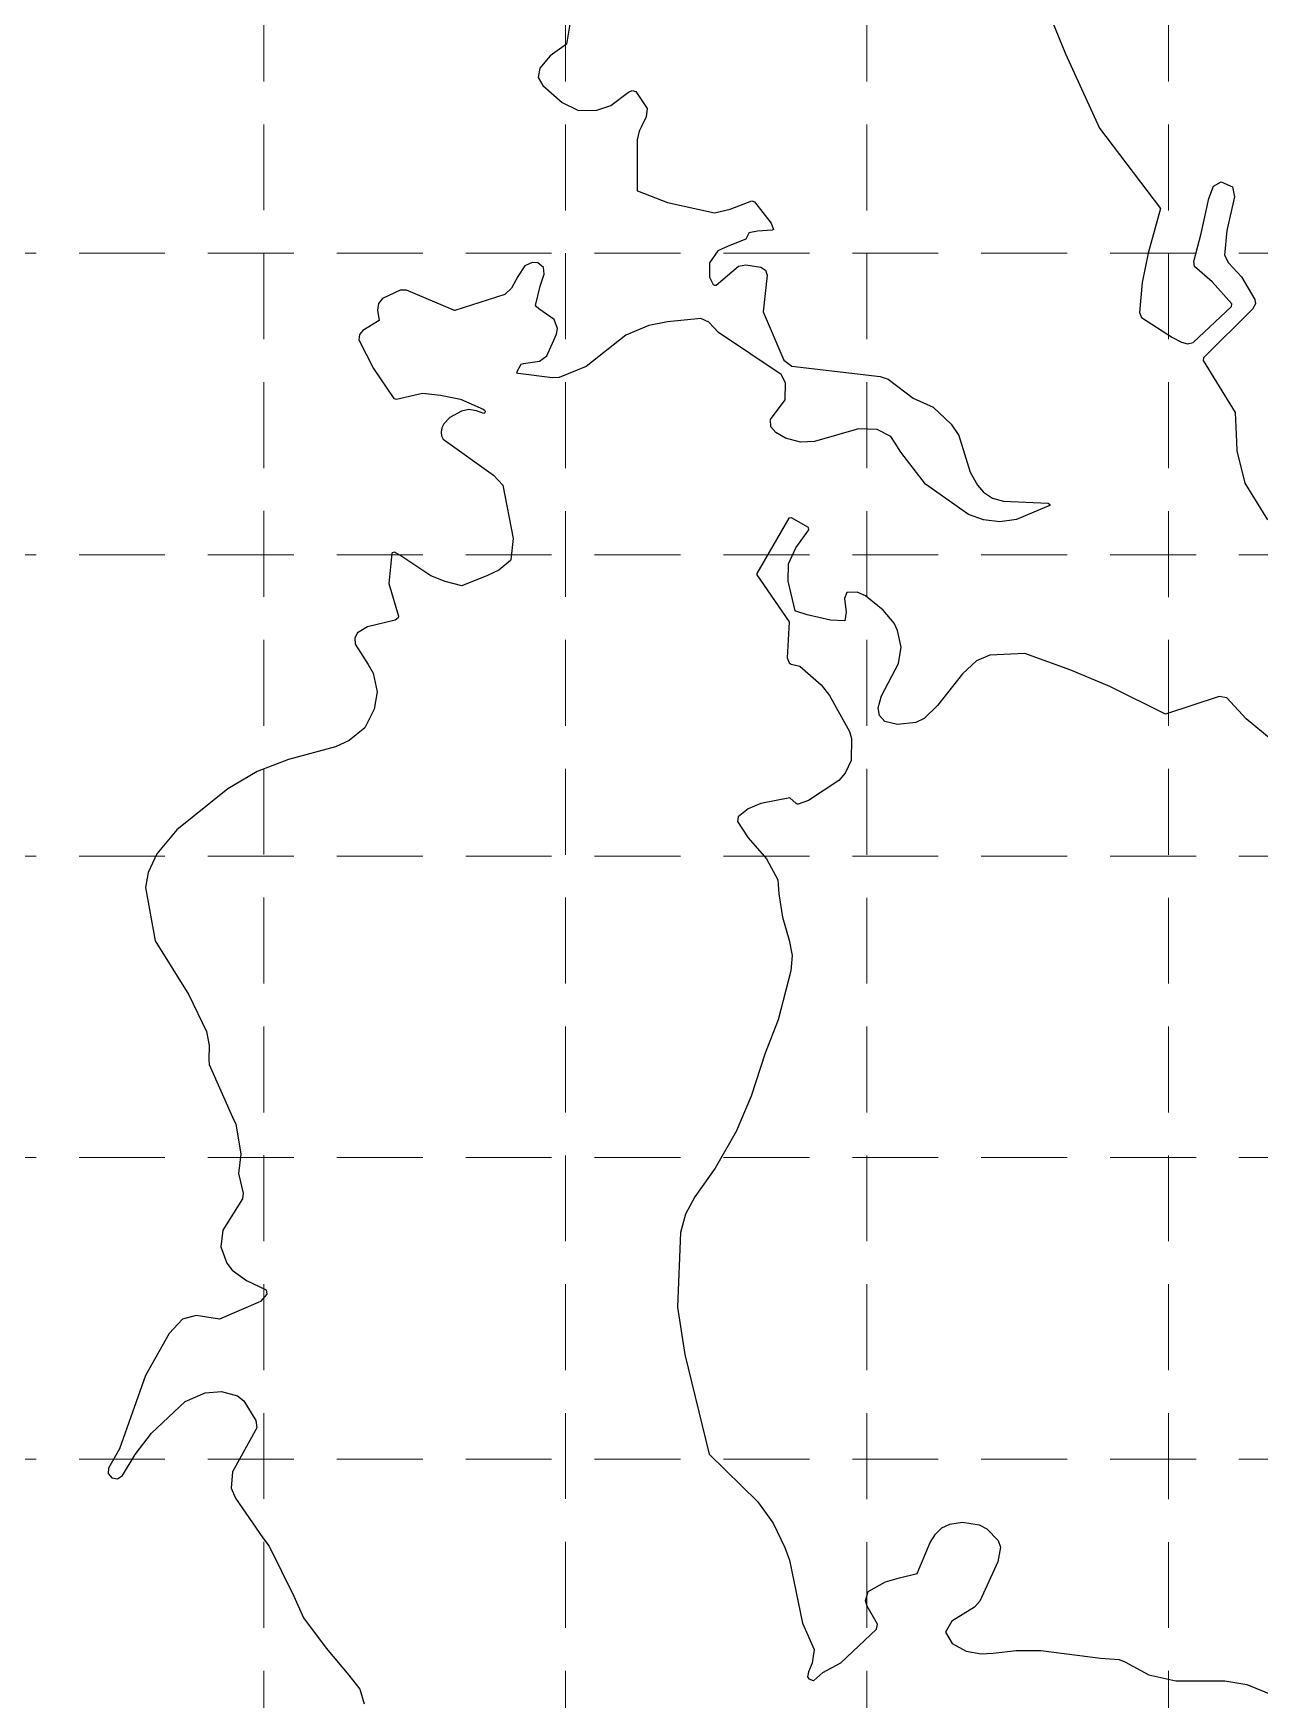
# Model space of a CAD drawing. Header units: inches. Extents: x 2520351 to 2523325, y 7106287 to 7111535.
# Drawn here: x 2521475.1 to 2521689.2, y 7109038 to 7109329 of the extents above; entities that cross this region are included whole.
import ezdxf

# ---------------------------------------------------------------- set-up
doc = ezdxf.new("R2010")
doc.units = ezdxf.units.IN
doc.header["$MEASUREMENT"] = 0
doc.linetypes.add('DASHED', pattern=[0.75, 0.5, -0.25])
doc.linetypes.add('HIDDEN', pattern=[0.375, 0.25, -0.125])
for name, color, linetype in [('1 SODDED LOT', 2, 'Continuous'), ('CONTOURS', 35, 'Continuous'), ('GRID', 254, 'DASHED'), ('XPAV-sc1$0$p-foc', 11, 'Continuous')]:
    doc.layers.add(name, color=color, linetype=linetype)

msp = doc.modelspace()

# ---------------------------------------------------------------- hatches: boundary and pattern name
at = {"layer": '1 SODDED LOT'}
h = msp.add_hatch(dxfattribs=at)
h.set_pattern_fill('ANSI31', color=256, scale=60, style=0)
edge = h.paths.add_edge_path()
edge.add_line((2521746.39, 7107646.36), (2521744.86, 7107758.31))
edge.add_line((2521744.86, 7107758.31), (2521747.04, 7107758.37))
edge.add_line((2521747.04, 7107758.37), (2521750.99, 7107762.44))
edge.add_line((2521750.99, 7107762.44), (2521785.43, 7107762.91))
edge.add_arc((2521785.67, 7107745.01), 17.9, 0.1621, 90.7879, ccw=False)
edge.add_line((2521803.57, 7107745.06), (2521804.89, 7107727.46))
edge.add_line((2521804.89, 7107727.46), (2521805.02, 7107717.88))
edge.add_line((2521805.02, 7107717.88), (2521805.23, 7107706.44))
edge.add_line((2521805.23, 7107706.44), (2521804.25, 7107705.42))
edge.add_line((2521804.25, 7107705.42), (2521804.6, 7107688.82))
edge.add_arc((2521758.68, 7107687.86), 45.94, -68.3455, 1.1975, ccw=False)
edge.add_line((2521775.63, 7107645.16), (2521772.36, 7107644.15))
edge.add_line((2521772.36, 7107644.15), (2521769.8, 7107643.54))
edge.add_line((2521769.8, 7107643.54), (2521767.1, 7107643.06))
edge.add_line((2521767.1, 7107643.06), (2521762.92, 7107642.61))
edge.add_line((2521762.92, 7107642.61), (2521746.45, 7107642.34))
edge.add_line((2521746.45, 7107642.34), (2521746.39, 7107646.36))
h.paths.add_polyline_path([(2521496.41, 7107642.91), (2521494.87, 7107754.48), (2521494.86, 7107754.89), (2521544.44, 7107755.57), (2521546.49, 7107638.6), (2521496.44, 7107637.89)])
edge = h.paths.add_edge_path()
edge.add_line((2521560.4, 7107910.52), (2521558.07, 7108023.7))
edge.add_line((2521558.07, 7108023.7), (2521651.66, 7108025.62))
edge.add_line((2521651.66, 7108025.62), (2521653.09, 7108025.65))
edge.add_line((2521653.09, 7108025.65), (2521655.12, 7108025.67))
edge.add_arc((2521654.18, 7108007.32), 18.37, 20.5729, 87.0589, ccw=False)
edge.add_line((2521671.38, 7108013.78), (2521671.96, 7108011.77))
edge.add_line((2521671.96, 7108011.77), (2521672.24, 7108010.33))
edge.add_line((2521672.24, 7108010.33), (2521672.66, 7108004.67))
edge.add_line((2521672.66, 7108004.67), (2521673.88, 7107987.84))
edge.add_line((2521673.88, 7107987.84), (2521674.16, 7107971.91))
edge.add_line((2521674.16, 7107971.91), (2521673.19, 7107970.83))
edge.add_line((2521673.19, 7107970.83), (2521673.5, 7107955.69))
edge.add_arc((2521631.78, 7107952.34), 41.85, -86.2826, 4.5999, ccw=False)
edge.add_line((2521634.49, 7107910.57), (2521614.91, 7107910.13))
edge.add_line((2521614.91, 7107910.13), (2521613.93, 7107909.11))
edge.add_line((2521613.93, 7107909.11), (2521560.45, 7107908.05))
edge.add_line((2521560.45, 7107908.05), (2521560.4, 7107910.52))
edge = h.paths.add_edge_path()
edge.add_line((2521047.4, 7108212.41), (2521153.71, 7108190.41))
edge.add_line((2521153.71, 7108190.41), (2521165.45, 7108187.98))
edge.add_line((2521165.45, 7108187.98), (2521145.19, 7108096.36))
edge.add_line((2521145.19, 7108096.36), (2521144.82, 7108095.18))
edge.add_arc((2521127.58, 7108100.49), 18.04, 257.7556, 342.8824, ccw=False)
edge.add_line((2521123.75, 7108082.86), (2521105.24, 7108086.22))
edge.add_line((2521105.24, 7108086.22), (2521097.17, 7108087.7))
edge.add_line((2521097.17, 7108087.7), (2521093.78, 7108088.45))
edge.add_line((2521093.78, 7108088.45), (2521093.02, 7108089.64))
edge.add_line((2521093.02, 7108089.64), (2521042.14, 7108100.83))
edge.add_line((2521042.14, 7108100.83), (2521023.14, 7108104.63))
edge.add_line((2521023.14, 7108104.63), (2521047.4, 7108212.41))
edge = h.paths.add_edge_path()
edge.add_line((2521019.41, 7108035.32), (2521021.41, 7108042.83))
edge.add_arc((2521076.42, 7108028.18), 56.93, 107.2084, 165.0796, ccw=False)
edge.add_line((2521059.58, 7108082.56), (2521062.02, 7108082.75))
edge.add_line((2521062.02, 7108082.75), (2521063.44, 7108082.78))
edge.add_arc((2521064.2, 7108044.41), 38.38, 78.5499, 91.1383, ccw=False)
edge.add_line((2521071.82, 7108082.03), (2521087.22, 7108078.63))
edge.add_line((2521087.22, 7108078.63), (2521090.43, 7108077.93))
edge.add_line((2521090.43, 7108077.93), (2521091.62, 7108078.69))
edge.add_line((2521091.62, 7108078.69), (2521095.11, 7108077.9))
edge.add_line((2521095.11, 7108077.9), (2521098.91, 7108076.73))
edge.add_line((2521098.91, 7108076.73), (2521104.9, 7108074.86))
edge.add_line((2521104.9, 7108074.86), (2521106.43, 7108074.38))
edge.add_line((2521106.43, 7108074.38), (2521107.21, 7108074.19))
edge.add_arc((2521102.83, 7108057.05), 17.69, -2.7582, 75.6705, ccw=False)
edge.add_arc((2521095.73, 7108057.39), 24.8, 350.2174, 357.2418, ccw=False)
edge.add_arc((2521158.46, 7108041.57), 40.02, 163.1293, 313.4846)
edge.add_line((2521185.99, 7108012.53), (2521186.72, 7108013.24))
edge.add_line((2521186.72, 7108013.24), (2521188.44, 7108014.97))
edge.add_line((2521188.44, 7108014.97), (2521189.32, 7108015.76))
edge.add_line((2521189.32, 7108015.76), (2521190.38, 7108016.6))
edge.add_arc((2521201.33, 7108002.77), 17.64, 93.2276, 128.3689, ccw=False)
edge.add_line((2521200.34, 7108020.38), (2521227, 7108020.95))
edge.add_line((2521227, 7108020.95), (2521230.56, 7107901.29))
edge.add_line((2521230.56, 7107901.29), (2521209.57, 7107900.92))
edge.add_line((2521209.57, 7107900.92), (2521208.43, 7107900.96))
edge.add_arc((2521221.45, 7108343.75), 442.98, 261.0973, 268.3161, ccw=False)
edge.add_line((2521152.89, 7107906.1), (2521147.31, 7107907.18))
edge.add_line((2521147.31, 7107907.18), (2521141.42, 7107908.4))
edge.add_line((2521141.42, 7107908.4), (2521135.5, 7107909.75))
edge.add_line((2521135.5, 7107909.75), (2521130.22, 7107911.08))
edge.add_line((2521130.22, 7107911.08), (2521114.24, 7107915.61))
edge.add_line((2521114.24, 7107915.61), (2521091.68, 7107923.2))
edge.add_line((2521091.68, 7107923.2), (2521064.35, 7107932.48))
edge.add_line((2521064.35, 7107932.48), (2521052.41, 7107936.54))
edge.add_line((2521052.41, 7107936.54), (2521051.79, 7107937.81))
edge.add_line((2521051.79, 7107937.81), (2521044.55, 7107940.27))
edge.add_arc((2521050.15, 7107983.52), 43.61, 187.3885, 262.6305, ccw=False)
edge.add_line((2521006.9, 7107977.91), (2521006.81, 7107978.71))
edge.add_line((2521006.81, 7107978.71), (2521006.68, 7107980.35))
edge.add_line((2521006.68, 7107980.35), (2521006.61, 7107982.52))
edge.add_arc((2521037.37, 7107983.5), 30.78, 169.0142, 181.8294, ccw=False)
edge.add_line((2521007.16, 7107989.36), (2521012.97, 7108011.46))
edge.add_line((2521012.97, 7108011.46), (2521012.26, 7108012.66))
edge.add_line((2521012.26, 7108012.66), (2521018.19, 7108034.61))
edge.add_line((2521018.19, 7108034.61), (2521019.41, 7108035.32))
h.paths.add_polyline_path([(2521283.39, 7108006.11), (2521285.51, 7107902.42), (2521505.51, 7107906.91), (2521503.11, 7108022.57), (2521283.29, 7108018.11)])
edge = h.paths.add_edge_path()
edge.add_line((2521558.72, 7108049.83), (2521558.74, 7108061.74))
edge.add_line((2521558.74, 7108061.74), (2521556.73, 7108159.77))
edge.add_line((2521556.73, 7108159.77), (2521608.8, 7108160.83))
edge.add_line((2521608.8, 7108160.83), (2521609.82, 7108159.85))
edge.add_line((2521609.82, 7108159.85), (2521624.96, 7108160.17))
edge.add_arc((2521625.88, 7108115.42), 44.75, 8.834, 91.1827, ccw=False)
edge.add_line((2521670.1, 7108122.3), (2521670.53, 7108101.58))
edge.add_line((2521670.53, 7108101.58), (2521671.54, 7108100.6))
edge.add_line((2521671.54, 7108100.6), (2521671.87, 7108084.53))
edge.add_line((2521671.87, 7108084.53), (2521671.15, 7108070.03))
edge.add_line((2521671.15, 7108070.03), (2521671.15, 7108068.8))
edge.add_arc((2521654.11, 7108068.8), 17.04, -87.2047, 0, ccw=False)
edge.add_line((2521654.94, 7108051.78), (2521653.54, 7108051.67))
edge.add_line((2521653.54, 7108051.67), (2521558.72, 7108049.83))
edge = h.paths.add_edge_path()
edge.add_line((2521506.88, 7108158.75), (2521219.57, 7108152.9))
edge.add_line((2521219.57, 7108152.9), (2521201.84, 7108151.72))
edge.add_line((2521201.84, 7108151.72), (2521198.48, 7108151.46))
edge.add_arc((2521199.96, 7108132), 19.52, 94.3325, 163.5555)
edge.add_line((2521181.24, 7108137.52), (2521171.4, 7108094.46))
edge.add_line((2521171.4, 7108094.46), (2521161.77, 7108088.5))
edge.add_line((2521161.77, 7108088.5), (2521156.09, 7108064.96))
edge.add_arc((2521177.51, 7108059.79), 22.04, 166.4191, 262.6913)
edge.add_line((2521174.7, 7108037.93), (2521175.55, 7108037.91))
edge.add_line((2521175.55, 7108037.91), (2521179.48, 7108042))
edge.add_line((2521179.48, 7108042), (2521402.46, 7108046.53))
edge.add_line((2521402.46, 7108046.53), (2521495.69, 7108048.45))
edge.add_line((2521495.69, 7108048.45), (2521499.77, 7108044.52))
edge.add_line((2521499.77, 7108044.52), (2521508.7, 7108044.69))
edge.add_line((2521508.7, 7108044.69), (2521508.63, 7108061.23))
edge.add_line((2521508.63, 7108061.23), (2521506.88, 7108158.75))
edge = h.paths.add_edge_path()
edge.add_line((2521610.94, 7108171.88), (2521608.46, 7108290.01))
edge.add_line((2521608.46, 7108290.01), (2521533.5, 7108288.35))
edge.add_line((2521533.5, 7108288.35), (2521484.86, 7108287.21))
edge.add_line((2521484.86, 7108287.21), (2521460.83, 7108286.21))
edge.add_line((2521460.83, 7108286.21), (2521429.9, 7108284.54))
edge.add_line((2521429.9, 7108284.54), (2521368.78, 7108281.06))
edge.add_line((2521368.78, 7108281.06), (2521349.23, 7108279.95))
edge.add_line((2521349.23, 7108279.95), (2521261.12, 7108274.98))
edge.add_line((2521261.12, 7108274.98), (2521221, 7108272.74))
edge.add_line((2521221, 7108272.74), (2521216.72, 7108276.52))
edge.add_line((2521216.72, 7108276.52), (2521216.67, 7108276.52))
edge.add_arc((2521217.41, 7108256.67), 19.86, 92.1221, 170.604)
edge.add_line((2521197.82, 7108259.91), (2521204.23, 7108250.57))
edge.add_line((2521204.23, 7108250.57), (2521191.32, 7108184.43))
edge.add_line((2521191.32, 7108184.43), (2521191.26, 7108184.1))
edge.add_arc((2521208.22, 7108180.91), 17.26, 169.3216, 273.4207)
edge.add_line((2521209.25, 7108163.67), (2521219.73, 7108162.93))
edge.add_line((2521219.73, 7108162.93), (2521312.77, 7108164.87))
edge.add_line((2521312.77, 7108164.87), (2521481.29, 7108168.3))
edge.add_line((2521481.29, 7108168.3), (2521608.6, 7108170.83))
edge.add_line((2521608.6, 7108170.83), (2521609.57, 7108171.85))
edge.add_line((2521609.57, 7108171.85), (2521610.94, 7108171.88))
edge = h.paths.add_edge_path()
edge.add_line((2521627.16, 7108316.19), (2521544.24, 7108314.51))
edge.add_line((2521544.24, 7108314.51), (2521502.41, 7108313.51))
edge.add_line((2521502.41, 7108313.51), (2521481.25, 7108313))
edge.add_line((2521481.25, 7108313), (2521407.23, 7108309.18))
edge.add_line((2521407.23, 7108309.18), (2521291.9, 7108302.79))
edge.add_line((2521291.9, 7108302.79), (2521288.46, 7108418.47))
edge.add_line((2521288.46, 7108418.47), (2521407.15, 7108420.82))
edge.add_line((2521407.15, 7108420.82), (2521497.39, 7108422.63))
edge.add_line((2521497.39, 7108422.63), (2521603.37, 7108424.87))
edge.add_line((2521603.37, 7108424.87), (2521604.44, 7108423.88))
edge.add_line((2521604.44, 7108423.88), (2521620.18, 7108424.17))
edge.add_arc((2521620.99, 7108379.83), 44.34, 11.6094, 91.0508, ccw=False)
edge.add_line((2521664.42, 7108388.76), (2521665.18, 7108365.61))
edge.add_line((2521665.18, 7108365.61), (2521666.17, 7108364.62))
edge.add_line((2521666.17, 7108364.62), (2521666.53, 7108349.61))
edge.add_line((2521666.53, 7108349.61), (2521665.82, 7108330.77))
edge.add_line((2521665.82, 7108330.77), (2521665.78, 7108329.18))
edge.add_arc((2521648.75, 7108329.68), 17.03, 269.7677, 358.3135, ccw=False)
edge.add_line((2521648.68, 7108312.65), (2521631.32, 7108312.27))
edge.add_line((2521631.32, 7108312.27), (2521627.16, 7108316.19))
edge = h.paths.add_edge_path()
edge.add_line((2521256.27, 7108555.67), (2521264.44, 7108547.85))
edge.add_line((2521264.44, 7108547.85), (2521422.22, 7108551.08))
edge.add_line((2521422.22, 7108551.08), (2521439.6, 7108551.4))
edge.add_line((2521439.6, 7108551.4), (2521460.09, 7108551.78))
edge.add_line((2521460.09, 7108551.78), (2521478.53, 7108551.99))
edge.add_line((2521478.53, 7108551.99), (2521498.9, 7108551.85))
edge.add_line((2521498.9, 7108551.85), (2521515.27, 7108551.59))
edge.add_line((2521515.27, 7108551.59), (2521535.22, 7108551.01))
edge.add_line((2521535.22, 7108551.01), (2521558.63, 7108550.02))
edge.add_line((2521558.63, 7108550.02), (2521563.46, 7108549.77))
edge.add_line((2521563.46, 7108549.77), (2521600.09, 7108547.42))
edge.add_line((2521600.09, 7108547.42), (2521612.24, 7108546.59))
edge.add_line((2521612.24, 7108546.59), (2521642.87, 7108544.49))
edge.add_line((2521642.87, 7108544.49), (2521644.67, 7108544.41))
edge.add_arc((2521643.68, 7108526.18), 18.26, -0.2001, 86.9036, ccw=False)
edge.add_line((2521661.94, 7108526.12), (2521663.48, 7108497.64))
edge.add_line((2521663.48, 7108497.64), (2521662.44, 7108496.61))
edge.add_line((2521662.44, 7108496.61), (2521662.84, 7108477.01))
edge.add_arc((2521621.17, 7108477.8), 41.67, 279.5049, 358.923, ccw=False)
edge.add_line((2521628.05, 7108436.7), (2521270.95, 7108428.02))
edge.add_line((2521270.95, 7108428.02), (2521264.41, 7108428))
edge.add_line((2521264.41, 7108428), (2521251.99, 7108428.74))
edge.add_line((2521251.99, 7108428.74), (2521250.56, 7108428.86))
edge.add_line((2521250.56, 7108428.86), (2521248.88, 7108429.14))
edge.add_arc((2521252.57, 7108446.62), 17.86, 178.6911, 258.0797, ccw=False)
edge.add_line((2521234.71, 7108447.03), (2521243.77, 7108528.42))
edge.add_line((2521243.77, 7108528.42), (2521236.52, 7108537.37))
edge.add_line((2521236.52, 7108537.37), (2521236.59, 7108537.82))
edge.add_arc((2521256.58, 7108535.54), 20.12, 94.1833, 173.5096, ccw=False)
edge.add_line((2521255.11, 7108555.6), (2521256.27, 7108555.67))
edge = h.paths.add_edge_path()
edge.add_line((2521107.58, 7108664.77), (2521108.64, 7108682.72))
edge.add_line((2521108.64, 7108682.72), (2521266.52, 7108685.94))
edge.add_line((2521266.52, 7108685.94), (2521268.4, 7108592.03))
edge.add_line((2521268.4, 7108592.03), (2521265.61, 7108582.1))
edge.add_line((2521265.61, 7108582.1), (2521265.6, 7108582.05))
edge.add_line((2521265.6, 7108582.05), (2521265.56, 7108582.07))
edge.add_arc((2521245.59, 7108545.89), 41.32, 61.0945, 134.8409)
edge.add_line((2521216.45, 7108575.19), (2521207.18, 7108580.34))
edge.add_line((2521207.18, 7108580.34), (2521107.58, 7108664.77))
h.paths.add_polyline_path([(2521338.51, 7108687.38), (2521340.74, 7108575.45), (2521409.85, 7108576.76), (2521462.55, 7108577.85), (2521498.11, 7108577.93), (2521524.42, 7108577.42), (2521561.99, 7108575.86), (2521619.96, 7108572.16), (2521620.68, 7108584.2), (2521618.44, 7108693.07)])
edge = h.paths.add_edge_path()
edge.add_line((2521675.61, 7108638.41), (2521787.53, 7108640.54))
edge.add_line((2521787.53, 7108640.54), (2521788.82, 7108582.44))
edge.add_arc((2521769.3, 7108582), 19.53, -91.2766, 1.2682, ccw=False)
edge.add_line((2521768.86, 7108562.48), (2521676.84, 7108568.35))
edge.add_line((2521676.84, 7108568.35), (2521675.61, 7108638.41))
h.paths.add_polyline_path([(2522089.45, 7108697.69), (2522087.41, 7108797.67), (2522087.4, 7108809.66), (2522141.64, 7108810.78), (2522144.56, 7108694.83), (2522090.79, 7108693.71), (2522089.8, 7108692.7), (2522089.51, 7108692.7)])
h.paths.add_polyline_path([(2522252.39, 7108801.05), (2522254.38, 7108696.13), (2522309.56, 7108697.17), (2522307.11, 7108814.19), (2522252.07, 7108813.05)])
edge = h.paths.add_edge_path()
edge.add_line((2522425.42, 7107990.85), (2522320.45, 7107988.7))
edge.add_line((2522320.45, 7107988.7), (2522321.28, 7107951.54))
edge.add_line((2522321.28, 7107951.54), (2522322.52, 7107935.37))
edge.add_arc((2522340.74, 7107935.67), 18.22, 180.9526, 266.0005)
edge.add_line((2522339.47, 7107917.49), (2522396.48, 7107918.22))
edge.add_line((2522396.48, 7107918.22), (2522404.4, 7107910.48))
edge.add_line((2522404.4, 7107910.48), (2522427.53, 7107910.71))
edge.add_arc((2522426.8, 7107930.52), 19.82, 272.1239, 358.3676)
edge.add_line((2522446.62, 7107929.95), (2522445.36, 7107990.97))
edge.add_line((2522445.36, 7107990.97), (2522425.42, 7107990.85))
h.paths.add_polyline_path([(2522420.67, 7108224.34), (2522421.87, 7108165.95), (2522317.91, 7108163.85), (2522317.73, 7108171.63), (2522316.69, 7108172.59), (2522315.73, 7108222.04)])
h.paths.add_polyline_path([(2522580.28, 7108243.42), (2522458.38, 7108240.38), (2522464.65, 7107967.07), (2522585.56, 7107967.98)])
edge = h.paths.add_edge_path()
edge.add_line((2522579.22, 7108296.92), (2522576.73, 7108417.39))
edge.add_line((2522576.73, 7108417.39), (2522469.65, 7108328.39))
edge.add_line((2522469.65, 7108328.39), (2522462.53, 7108321.45))
edge.add_line((2522462.53, 7108321.45), (2522462.71, 7108321.2))
edge.add_arc((2522430.81, 7108296.5), 40.35, 0.4877, 37.7474, ccw=False)
edge.add_line((2522471.16, 7108296.85), (2522579.22, 7108296.92))
h.paths.add_polyline_path([(2522576.35, 7108437.57), (2522445, 7108434.96), (2522443.72, 7108526.29), (2522442.61, 7108536.5), (2522453.2, 7108543.61), (2522459.72, 7108551.85), (2522464.2, 7108561.88), (2522465.59, 7108573.17), (2522464.18, 7108583.42), (2522459.8, 7108593.28), (2522456.3, 7108597.55), (2522461.81, 7108601.72), (2522466.36, 7108600.86), (2522572.93, 7108603.07)])
h.paths.add_polyline_path([(2522569.61, 7108768), (2522570.72, 7108713.03), (2522460.71, 7108710.69), (2522444.76, 7108711.11), (2522444.01, 7108746), (2522444.87, 7108752.5), (2522447.49, 7108758.01), (2522451.68, 7108762.45), (2522456.29, 7108765.05), (2522464.83, 7108769.19), (2522481.93, 7108766.16)])
h.paths.add_polyline_path([(2522560.76, 7109202.2), (2522446.33, 7109199.81), (2522434.27, 7109198.05), (2522437.5, 7109182.67), (2522439.66, 7109156.51), (2522441.43, 7109069.76), (2522437.53, 7109065.63), (2522437.82, 7109051.02), (2522439.59, 7109049.34), (2522563.76, 7109052.27)])

# ---------------------------------------------------------------- linework, layer by layer
at = {"layer": 'CONTOURS'}
for p, q in [((2521648.39, 7109342.33, 724), (2521655.24, 7109325.37, 724)), ((2521569, 7109332.33, 725), (2521568.17, 7109327.09, 725)), ((2521568.17, 7109327.09, 725), (2521565.27, 7109325.06, 725)), ((2521563.48, 7109322.86, 725), (2521563.22, 7109321.27, 725)), ((2521565.27, 7109325.06, 725), (2521563.48, 7109322.86, 725)), ((2521655.24, 7109325.37, 724), (2521661.2, 7109312.41, 724)), ((2521563.22, 7109321.27, 725), (2521564.01, 7109319.87, 725)), ((2521564.01, 7109319.87, 725), (2521567.39, 7109316.91, 725)), ((2521567.39, 7109316.91, 725), (2521570.25, 7109315.47, 725)), ((2521575.91, 7109316.39, 725), (2521578.98, 7109318.69, 725)), ((2521578.98, 7109318.69, 725), (2521579.59, 7109318.96, 725)), ((2521579.59, 7109318.96, 725), (2521580.23, 7109318.79, 725)), ((2521580.23, 7109318.79, 725), (2521582.21, 7109315.87, 725)), ((2521570.25, 7109315.47, 725), (2521573.46, 7109315.58, 725)), ((2521573.46, 7109315.58, 725), (2521575.91, 7109316.39, 725)), ((2521582.08, 7109314.38, 725), (2521581.19, 7109312.6, 725)), ((2521582.21, 7109315.87, 725), (2521582.08, 7109314.38, 725)), ((2521580.86, 7109311.89, 725), (2521580.46, 7109310.39, 725)), ((2521581.19, 7109312.6, 725), (2521580.86, 7109311.89, 725)), ((2521661.2, 7109312.41, 724), (2521671.83, 7109298.37, 724)), ((2521580.46, 7109310.39, 725), (2521580.5, 7109301.5, 725)), ((2521680.3, 7109300.13, 724), (2521681.13, 7109302.3, 724)), ((2521681.13, 7109302.3, 724), (2521682.46, 7109303.06, 724)), ((2521682.46, 7109303.06, 724), (2521684.4, 7109302.15, 724)), ((2521580.5, 7109301.5, 725), (2521580.51, 7109301.48, 725)), ((2521580.51, 7109301.48, 725), (2521580.52, 7109301.46, 725)), ((2521580.52, 7109301.46, 725), (2521580.53, 7109301.45, 725)), ((2521580.53, 7109301.45, 725), (2521585.81, 7109299.46, 725)), ((2521585.81, 7109299.46, 725), (2521593.99, 7109297.61, 725)), ((2521596.71, 7109298.25, 725), (2521600.48, 7109299.7, 725)), ((2521600.48, 7109299.7, 725), (2521600.98, 7109299.57, 725)), ((2521600.98, 7109299.57, 725), (2521603.89, 7109295.84, 725)), ((2521678.96, 7109294.03, 724), (2521680.3, 7109300.13, 724)), ((2521684.79, 7109300.43, 724), (2521683.43, 7109294.55, 724)), ((2521684.4, 7109302.15, 724), (2521684.79, 7109300.43, 724)), ((2521593.99, 7109297.61, 725), (2521596.71, 7109298.25, 725)), ((2521671.83, 7109298.37, 724), (2521669.68, 7109290.59, 724)), ((2521599.96, 7109294.09, 725), (2521599.47, 7109293.02, 725)), ((2521600, 7109294.14, 725), (2521599.96, 7109294.09, 725)), ((2521601.47, 7109294.4, 725), (2521600, 7109294.14, 725)), ((2521604.07, 7109294.62, 725), (2521601.47, 7109294.4, 725)), ((2521603.89, 7109295.84, 725), (2521604.26, 7109294.73, 725)), ((2521604.26, 7109294.73, 725), (2521604.07, 7109294.62, 725)), ((2521677.66, 7109289.14, 724), (2521678.96, 7109294.03, 724)), ((2521683.43, 7109294.55, 724), (2521683.03, 7109290.26, 724)), ((2521594.59, 7109291, 725), (2521593.09, 7109288.87, 725)), ((2521596.37, 7109291.83, 725), (2521594.59, 7109291, 725)), ((2521599.47, 7109293.02, 725), (2521596.37, 7109291.83, 725)), ((2521669.68, 7109290.59, 724), (2521668.62, 7109285.44, 724)), ((2521560.85, 7109288.4, 725), (2521559.65, 7109286.54, 725)), ((2521562.17, 7109288.96, 725), (2521560.85, 7109288.4, 725)), ((2521563.15, 7109288.88, 725), (2521562.17, 7109288.96, 725)), ((2521564.11, 7109288.11, 725), (2521563.15, 7109288.88, 725)), ((2521564.23, 7109286.89, 725), (2521564.11, 7109288.11, 725)), ((2521593.09, 7109288.87, 725), (2521593.14, 7109286.39, 725)), ((2521594.25, 7109285.02, 725), (2521598.15, 7109288.32, 725)), ((2521598.15, 7109288.32, 725), (2521599.47, 7109288.57, 725)), ((2521599.47, 7109288.57, 725), (2521602.08, 7109288.16, 725)), ((2521602.08, 7109288.16, 725), (2521602.89, 7109287.64, 725)), ((2521602.89, 7109287.64, 725), (2521603.16, 7109286.72, 725)), ((2521677.77, 7109288.28, 724), (2521677.66, 7109289.14, 724)), ((2521680.87, 7109285.59, 724), (2521677.77, 7109288.28, 724)), ((2521683.03, 7109290.26, 724), (2521683.74, 7109288.91, 724)), ((2521683.74, 7109288.91, 724), (2521685.99, 7109286.47, 724)), ((2521559.65, 7109286.54, 725), (2521558.56, 7109284.49, 725)), ((2521562.76, 7109281.45, 725), (2521563.58, 7109284.81, 725)), ((2521563.58, 7109284.81, 725), (2521564.23, 7109286.89, 725)), ((2521593.14, 7109286.39, 725), (2521593.77, 7109285.1, 725)), ((2521593.77, 7109285.1, 725), (2521593.99, 7109284.98, 725)), ((2521593.99, 7109284.98, 725), (2521594.25, 7109285.02, 725)), ((2521603.16, 7109286.72, 725), (2521602.48, 7109280.35, 725)), ((2521668.62, 7109285.44, 724), (2521668.16, 7109280.21, 724)), ((2521684.33, 7109281.74, 724), (2521680.87, 7109285.59, 724)), ((2521685.99, 7109286.47, 724), (2521688.31, 7109282.52, 724)), ((2521536.05, 7109282.66, 725), (2521535.33, 7109281.77, 725)), ((2521539.12, 7109284.15, 725), (2521536.05, 7109282.66, 725)), ((2521540.21, 7109284.11, 725), (2521539.12, 7109284.15, 725)), ((2521548.61, 7109280.59, 725), (2521540.21, 7109284.11, 725)), ((2521557.41, 7109283.36, 725), (2521548.66, 7109280.6, 725)), ((2521558.56, 7109284.49, 725), (2521557.41, 7109283.36, 725)), ((2521688.31, 7109282.52, 724), (2521688.41, 7109281.75, 724)), ((2521535.33, 7109281.77, 725), (2521535.18, 7109280.64, 725)), ((2521535.18, 7109280.64, 725), (2521535.43, 7109278.83, 725)), ((2521548.64, 7109280.6, 725), (2521548.61, 7109280.59, 725)), ((2521548.66, 7109280.6, 725), (2521548.64, 7109280.6, 725)), ((2521562.85, 7109281.28, 725), (2521562.76, 7109281.45, 725)), ((2521563.31, 7109280.84, 725), (2521562.85, 7109281.28, 725)), ((2521565.98, 7109279.03, 725), (2521563.31, 7109280.84, 725)), ((2521566.55, 7109277.41, 725), (2521565.98, 7109279.03, 725)), ((2521591.6, 7109279.16, 725), (2521585.81, 7109278.6, 725)), ((2521592.99, 7109278.56, 725), (2521591.6, 7109279.16, 725)), ((2521602.48, 7109280.35, 725), (2521606.1, 7109271.92, 725)), ((2521668.16, 7109280.21, 724), (2521668.54, 7109279.33, 724)), ((2521668.54, 7109279.33, 724), (2521673.93, 7109275.84, 724)), ((2521677.57, 7109274.96, 724), (2521684.26, 7109281.25, 724)), ((2521687.89, 7109280.78, 724), (2521679.38, 7109272.3, 724)), ((2521684.26, 7109281.25, 724), (2521684.33, 7109281.74, 724)), ((2521688.41, 7109281.75, 724), (2521687.89, 7109280.78, 724)), ((2521532, 7109276.38, 725), (2521531.87, 7109275.45, 725)), ((2521532.6, 7109277.07, 725), (2521532, 7109276.38, 725)), ((2521535.43, 7109278.83, 725), (2521532.6, 7109277.07, 725)), ((2521564.74, 7109272.68, 725), (2521566.41, 7109276.45, 725)), ((2521566.41, 7109276.45, 725), (2521566.55, 7109277.41, 725)), ((2521578.52, 7109276.26, 725), (2521571.61, 7109270.78, 725)), ((2521582.55, 7109277.94, 725), (2521578.52, 7109276.26, 725)), ((2521585.81, 7109278.6, 725), (2521582.55, 7109277.94, 725)), ((2521594.69, 7109276.76, 725), (2521592.99, 7109278.56, 725)), ((2521605.6, 7109269.38, 725), (2521594.69, 7109276.76, 725)), ((2521531.87, 7109275.45, 725), (2521534.48, 7109270.45, 725)), ((2521673.93, 7109275.84, 724), (2521675.51, 7109275.05, 724)), ((2521675.51, 7109275.05, 724), (2521676.59, 7109274.75, 724)), ((2521676.59, 7109274.75, 724), (2521677.57, 7109274.96, 724)), ((2521534.48, 7109270.45, 725), (2521538.02, 7109265.21, 725)), ((2521559.5, 7109269.82, 725), (2521560.24, 7109271.21, 725)), ((2521560.24, 7109271.21, 725), (2521560.65, 7109271.31, 725)), ((2521560.65, 7109271.31, 725), (2521563.42, 7109271.71, 725)), ((2521563.42, 7109271.71, 725), (2521564.74, 7109272.68, 725)), ((2521571.61, 7109270.78, 725), (2521566.85, 7109268.88, 725)), ((2521606.1, 7109271.92, 725), (2521607.5, 7109270.84, 725)), ((2521607.5, 7109270.84, 725), (2521622.93, 7109269.07, 725)), ((2521679.38, 7109272.3, 724), (2521679.29, 7109271.87, 724)), ((2521679.29, 7109271.87, 724), (2521684.88, 7109262.74, 724)), ((2521559.49, 7109269.73, 725), (2521559.5, 7109269.82, 725)), ((2521559.53, 7109269.65, 725), (2521559.49, 7109269.73, 725)), ((2521559.72, 7109269.58, 725), (2521559.53, 7109269.65, 725)), ((2521565.68, 7109268.82, 725), (2521559.72, 7109269.58, 725)), ((2521566.85, 7109268.88, 725), (2521565.68, 7109268.82, 725)), ((2521606.37, 7109267.93, 725), (2521605.6, 7109269.38, 725)), ((2521606.33, 7109264.97, 725), (2521606.37, 7109267.93, 725)), ((2521622.93, 7109269.07, 725), (2521624.28, 7109268.59, 725)), ((2521624.28, 7109268.59, 725), (2521628.69, 7109265.28, 725)), ((2521538.02, 7109265.21, 725), (2521538.47, 7109265.11, 725)), ((2521538.47, 7109265.11, 725), (2521543.01, 7109266.14, 725)), ((2521543.01, 7109266.14, 725), (2521546.15, 7109265.8, 725)), ((2521546.15, 7109265.8, 725), (2521549.62, 7109265.11, 725)), ((2521549.62, 7109265.11, 725), (2521553.6, 7109263.36, 725)), ((2521603.74, 7109261.52, 725), (2521606.33, 7109264.97, 725)), ((2521628.69, 7109265.28, 725), (2521632.15, 7109263.69, 725)), ((2521547.76, 7109261.89, 725), (2521546.73, 7109260.77, 725)), ((2521549.82, 7109262.99, 725), (2521547.76, 7109261.89, 725)), ((2521551.12, 7109263.31, 725), (2521549.82, 7109262.99, 725)), ((2521552.44, 7109263.07, 725), (2521551.12, 7109263.31, 725)), ((2521553.69, 7109262.58, 725), (2521552.44, 7109263.07, 725)), ((2521553.6, 7109263.36, 725), (2521553.84, 7109263.19, 725)), ((2521553.81, 7109262.63, 725), (2521553.69, 7109262.58, 725)), ((2521553.95, 7109262.87, 725), (2521553.81, 7109262.63, 725)), ((2521553.84, 7109263.19, 725), (2521553.96, 7109262.96, 725)), ((2521553.96, 7109262.96, 725), (2521553.95, 7109262.87, 725)), ((2521603.82, 7109260.25, 725), (2521603.74, 7109261.52, 725)), ((2521632.15, 7109263.69, 725), (2521635.33, 7109260.74, 725)), ((2521684.88, 7109262.74, 724), (2521685.12, 7109257.64, 724)), ((2521546.36, 7109260.07, 725), (2521546.25, 7109259.36, 725)), ((2521546.25, 7109259.36, 725), (2521546.31, 7109258.71, 725)), ((2521546.31, 7109258.71, 725), (2521546.62, 7109258.13, 725)), ((2521546.73, 7109260.77, 725), (2521546.36, 7109260.07, 725)), ((2521604.7, 7109259.29, 725), (2521603.82, 7109260.25, 725)), ((2521606.41, 7109258.26, 725), (2521604.7, 7109259.29, 725)), ((2521619.14, 7109259.94, 725), (2521611.45, 7109257.68, 725)), ((2521622.39, 7109259.77, 725), (2521619.14, 7109259.94, 725)), ((2521624.79, 7109258.6, 725), (2521622.39, 7109259.77, 725)), ((2521625.51, 7109257.4, 725), (2521624.79, 7109258.6, 725)), ((2521635.33, 7109260.74, 725), (2521636.65, 7109258.77, 725)), ((2521636.65, 7109258.77, 725), (2521637.86, 7109254.82, 725)), ((2521546.62, 7109258.13, 725), (2521555.43, 7109251.81, 725)), ((2521608.98, 7109257.59, 725), (2521606.41, 7109258.26, 725)), ((2521611.45, 7109257.68, 725), (2521608.98, 7109257.59, 725)), ((2521626.49, 7109255.82, 725), (2521625.51, 7109257.4, 725)), ((2521630.8, 7109250.25, 725), (2521626.49, 7109255.82, 725)), ((2521685.12, 7109257.64, 724), (2521685.17, 7109256.09, 724)), ((2521685.17, 7109256.09, 724), (2521686.6, 7109250.42, 724)), ((2521637.86, 7109254.82, 725), (2521638.61, 7109252.33, 725)), ((2521555.43, 7109251.81, 725), (2521557.01, 7109250.08, 725)), ((2521557.01, 7109250.08, 725), (2521558.81, 7109240.74, 725)), ((2521638.34, 7109244.94, 725), (2521630.8, 7109250.25, 725)), ((2521638.61, 7109252.33, 725), (2521639.91, 7109250.07, 725)), ((2521639.91, 7109250.07, 725), (2521640.94, 7109248.84, 725)), ((2521686.6, 7109250.42, 724), (2521690.52, 7109244.05, 724)), ((2521640.94, 7109248.84, 725), (2521642.53, 7109247.79, 725)), ((2521642.53, 7109247.79, 725), (2521644.45, 7109247.26, 725)), ((2521644.45, 7109247.26, 725), (2521652.24, 7109246.92, 725)), ((2521652.24, 7109246.92, 725), (2521652.5, 7109246.69, 725)), ((2521606.94, 7109244.34, 724), (2521601.39, 7109234.65, 724)), ((2521607.41, 7109244.39, 724), (2521606.94, 7109244.34, 724)), ((2521610.37, 7109242.66, 724), (2521607.41, 7109244.39, 724)), ((2521640.92, 7109244, 725), (2521638.34, 7109244.94, 725)), ((2521643.82, 7109243.66, 725), (2521640.92, 7109244, 725)), ((2521646.71, 7109244.1, 725), (2521643.82, 7109243.66, 725)), ((2521652.35, 7109246.46, 725), (2521646.71, 7109244.1, 725)), ((2521652.51, 7109246.55, 725), (2521652.35, 7109246.46, 725)), ((2521652.5, 7109246.69, 725), (2521652.51, 7109246.57, 725)), ((2521652.51, 7109246.57, 725), (2521652.51, 7109246.55, 725)), ((2521608.21, 7109239.11, 724), (2521610.43, 7109242.28, 724)), ((2521610.43, 7109242.28, 724), (2521610.37, 7109242.66, 724)), ((2521537.64, 7109238.16, 725), (2521537.15, 7109232.93, 725)), ((2521537.74, 7109238.28, 725), (2521537.64, 7109238.16, 725)), ((2521538.12, 7109238.38, 725), (2521537.74, 7109238.28, 725)), ((2521539.03, 7109237.86, 725), (2521538.12, 7109238.38, 725)), ((2521558.81, 7109240.74, 725), (2521558.43, 7109237.03, 725)), ((2521606.88, 7109236.36, 724), (2521608.21, 7109239.11, 724)), ((2521544.45, 7109234.26, 725), (2521539.03, 7109237.86, 725)), ((2521556.32, 7109235.24, 725), (2521554.38, 7109234.28, 725)), ((2521558.4, 7109236.95, 725), (2521556.32, 7109235.24, 725)), ((2521558.43, 7109237.03, 725), (2521558.4, 7109236.95, 725)), ((2521606.87, 7109233.31, 724), (2521606.88, 7109236.36, 724)), ((2521537.15, 7109232.93, 725), (2521538.81, 7109227.19, 725)), ((2521546.96, 7109233.26, 725), (2521544.45, 7109234.26, 725)), ((2521549.86, 7109232.5, 725), (2521546.96, 7109233.26, 725)), ((2521554.38, 7109234.28, 725), (2521549.86, 7109232.5, 725)), ((2521601.36, 7109234.54, 724), (2521601.35, 7109234.42, 724)), ((2521601.35, 7109234.42, 724), (2521607.02, 7109226.24, 724)), ((2521601.39, 7109234.65, 724), (2521601.36, 7109234.54, 724)), ((2521608.08, 7109228.14, 724), (2521606.87, 7109233.31, 724)), ((2521617.09, 7109231.31, 724), (2521616.71, 7109230.29, 724)), ((2521616.71, 7109230.29, 724), (2521616.96, 7109227.9, 724)), ((2521618.9, 7109231.41, 724), (2521617.09, 7109231.31, 724)), ((2521620.32, 7109230.75, 724), (2521618.9, 7109231.41, 724)), ((2521623.42, 7109228.24, 724), (2521620.32, 7109230.75, 724)), ((2521538.25, 7109226.51, 725), (2521533.38, 7109225.34, 725)), ((2521538.77, 7109226.9, 725), (2521538.25, 7109226.51, 725)), ((2521538.81, 7109227.19, 725), (2521538.77, 7109226.9, 725)), ((2521608.18, 7109228.07, 724), (2521608.08, 7109228.14, 724)), ((2521610.16, 7109227.46, 724), (2521608.18, 7109228.07, 724)), ((2521614.25, 7109226.53, 724), (2521610.16, 7109227.46, 724)), ((2521616.73, 7109226.39, 724), (2521614.25, 7109226.53, 724)), ((2521616.96, 7109227.9, 724), (2521616.73, 7109226.39, 724)), ((2521625.33, 7109226, 724), (2521623.42, 7109228.24, 724)), ((2521531.67, 7109224.31, 725), (2521531.22, 7109223.43, 725)), ((2521533.38, 7109225.34, 725), (2521531.67, 7109224.31, 725)), ((2521607.02, 7109226.24, 724), (2521606.7, 7109219.9, 724)), ((2521625.96, 7109224.68, 724), (2521625.33, 7109226, 724)), ((2521626.55, 7109221.78, 724), (2521625.96, 7109224.68, 724)), ((2521531.22, 7109223.43, 725), (2521531.28, 7109222.33, 725)), ((2521531.28, 7109222.33, 725), (2521533.53, 7109218.79, 725)), ((2521626.11, 7109218.94, 724), (2521626.55, 7109221.78, 724)), ((2521648.14, 7109220.7, 724), (2521642.05, 7109220.37, 724)), ((2521656.21, 7109217.78, 724), (2521648.14, 7109220.7, 724)), ((2521533.53, 7109218.79, 725), (2521534.39, 7109217.27, 725)), ((2521606.7, 7109219.9, 724), (2521607, 7109219.07, 724)), ((2521607, 7109219.07, 724), (2521607.35, 7109218.84, 724)), ((2521607.35, 7109218.84, 724), (2521608.91, 7109218.5, 724)), ((2521608.91, 7109218.5, 724), (2521612.62, 7109215.24, 724)), ((2521623.13, 7109213.29, 724), (2521626.11, 7109218.94, 724)), ((2521639.75, 7109219.41, 724), (2521637.29, 7109217.11, 724)), ((2521642.05, 7109220.37, 724), (2521639.75, 7109219.41, 724)), ((2521663.01, 7109214.92, 724), (2521656.21, 7109217.78, 724)), ((2521534.39, 7109217.27, 725), (2521535.07, 7109214.01, 725)), ((2521612.62, 7109215.24, 724), (2521614.08, 7109213.33, 724)), ((2521637.29, 7109217.11, 724), (2521632.94, 7109211.58, 724)), ((2521672.74, 7109210.07, 724), (2521663.01, 7109214.92, 724)), ((2521535.07, 7109214.01, 725), (2521534.56, 7109210.94, 725)), ((2521614.08, 7109213.33, 724), (2521617.55, 7109207.07, 724)), ((2521622.55, 7109211.22, 724), (2521623.13, 7109213.29, 724)), ((2521682.08, 7109213.2, 724), (2521672.74, 7109210.07, 724)), ((2521683.42, 7109212.92, 724), (2521682.08, 7109213.2, 724)), ((2521686.8, 7109209.27, 724), (2521683.42, 7109212.92, 724)), ((2521534.56, 7109210.94, 725), (2521532.97, 7109207.73, 725)), ((2521622.78, 7109209.86, 724), (2521622.55, 7109211.22, 724)), ((2521623.73, 7109208.84, 724), (2521622.78, 7109209.86, 724)), ((2521630.59, 7109209.36, 724), (2521629.12, 7109208.63, 724)), ((2521632.94, 7109211.58, 724), (2521630.59, 7109209.36, 724)), ((2521691.16, 7109205.65, 724), (2521686.8, 7109209.27, 724)), ((2521532.97, 7109207.73, 725), (2521530.18, 7109205.49, 725)), ((2521617.55, 7109207.07, 724), (2521617.9, 7109205.86, 724)), ((2521625.92, 7109208.31, 724), (2521623.73, 7109208.84, 724)), ((2521629.12, 7109208.63, 724), (2521625.92, 7109208.31, 724)), ((2521527.8, 7109204.37, 725), (2521519.61, 7109202.18, 725)), ((2521530.18, 7109205.49, 725), (2521527.8, 7109204.37, 725)), ((2521617.9, 7109205.86, 724), (2521617.82, 7109202.01, 724)), ((2521519.61, 7109202.18, 725), (2521514.15, 7109200.09, 725)), ((2521617.82, 7109202.01, 724), (2521616.79, 7109199.81, 724)), ((2521514.15, 7109200.09, 725), (2521509.02, 7109197.03, 725)), ((2521615.68, 7109198.5, 724), (2521610.38, 7109195.01, 724)), ((2521616.79, 7109199.81, 724), (2521615.68, 7109198.5, 724)), ((2521509.02, 7109197.03, 725), (2521500.15, 7109189.88, 725)), ((2521607.15, 7109195.47, 724), (2521602.08, 7109194.49, 724)), ((2521608.27, 7109194.51, 724), (2521607.15, 7109195.47, 724)), ((2521608.41, 7109194.37, 724), (2521608.27, 7109194.51, 724)), ((2521610.38, 7109195.01, 724), (2521608.6, 7109194.35, 724)), ((2521598.11, 7109192.15, 724), (2521598.01, 7109191.36, 724)), ((2521599.85, 7109193.55, 724), (2521598.11, 7109192.15, 724)), ((2521602.08, 7109194.49, 724), (2521599.85, 7109193.55, 724)), ((2521608.6, 7109194.35, 724), (2521608.41, 7109194.37, 724)), ((2521500.15, 7109189.88, 725), (2521496.62, 7109185.73, 725)), ((2521598.01, 7109191.36, 724), (2521599.86, 7109188.52, 724)), ((2521599.86, 7109188.52, 724), (2521603.07, 7109184.82, 724)), ((2521496.62, 7109185.73, 725), (2521495.1, 7109182.44, 725)), ((2521603.07, 7109184.82, 724), (2521605.05, 7109181.18, 724)), ((2521495.1, 7109182.44, 725), (2521494.63, 7109179.82, 725)), ((2521605.05, 7109181.18, 724), (2521605.22, 7109178.73, 724)), ((2521494.63, 7109179.82, 725), (2521496.32, 7109170.51, 725)), ((2521605.22, 7109178.73, 724), (2521605.86, 7109174.63, 724)), ((2521605.86, 7109174.63, 724), (2521607.01, 7109170.64, 724)), ((2521496.32, 7109170.51, 725), (2521502.22, 7109161.08, 725)), ((2521607.01, 7109170.64, 724), (2521607.57, 7109167.96, 724)), ((2521607.57, 7109167.96, 724), (2521607.31, 7109165.27, 724)), ((2521607.31, 7109165.27, 724), (2521605.13, 7109156.73, 724)), ((2521502.22, 7109161.08, 725), (2521505.28, 7109154.68, 725)), ((2521605.13, 7109156.73, 724), (2521602.81, 7109150.91, 724)), ((2521505.28, 7109154.68, 725), (2521505.75, 7109152.24, 725)), ((2521505.75, 7109152.24, 725), (2521505.69, 7109149.73, 725)), ((2521602.81, 7109150.91, 724), (2521600.36, 7109143.42, 724)), ((2521505.69, 7109149.73, 725), (2521505.76, 7109148.9, 725)), ((2521505.76, 7109148.9, 725), (2521510.08, 7109139.22, 725)), ((2521600.36, 7109143.42, 724), (2521597.79, 7109137.25, 724)), ((2521510.08, 7109139.22, 725), (2521510.43, 7109138.58, 725)), ((2521510.43, 7109138.58, 725), (2521511.29, 7109133.29, 725)), ((2521597.79, 7109137.25, 724), (2521594.12, 7109130.81, 724)), ((2521511.29, 7109133.29, 725), (2521510.9, 7109129.91, 725)), ((2521594.12, 7109130.81, 724), (2521590.54, 7109125.81, 724)), ((2521510.9, 7109129.91, 725), (2521511.72, 7109126.47, 725)), ((2521511.6, 7109125.49, 725), (2521508.16, 7109119.98, 725)), ((2521511.72, 7109126.47, 725), (2521511.6, 7109125.49, 725)), ((2521590.54, 7109125.81, 724), (2521588.93, 7109122.82, 724)), ((2521588.93, 7109122.82, 724), (2521588.06, 7109119.57, 724)), ((2521508.16, 7109119.98, 725), (2521507.82, 7109117.1, 725)), ((2521588.06, 7109119.57, 724), (2521587.55, 7109106.53, 724)), ((2521507.82, 7109117.1, 725), (2521508.88, 7109114.21, 725)), ((2521508.88, 7109114.21, 725), (2521509.79, 7109112.99, 725)), ((2521509.79, 7109112.99, 725), (2521512.31, 7109111.22, 725)), ((2521512.31, 7109111.22, 725), (2521515.69, 7109109.56, 725)), ((2521514.7, 7109107.57, 725), (2521507.57, 7109104.47, 725)), ((2521515.84, 7109108.82, 725), (2521514.7, 7109107.57, 725)), ((2521515.69, 7109109.56, 725), (2521515.84, 7109108.82, 725)), ((2521501.14, 7109104.48, 725), (2521498.78, 7109101.94, 725)), ((2521503.51, 7109105.09, 725), (2521501.14, 7109104.48, 725)), ((2521507.57, 7109104.47, 725), (2521503.51, 7109105.09, 725)), ((2521587.55, 7109106.53, 724), (2521588.8, 7109098.27, 724)), ((2521498.78, 7109101.94, 725), (2521494.68, 7109094.63, 725)), ((2521588.8, 7109098.27, 724), (2521593.04, 7109080.86, 724)), ((2521494.68, 7109094.63, 725), (2521490.13, 7109081.84, 725)), ((2521495.72, 7109084.56, 725), (2521501.58, 7109090.09, 725)), ((2521501.58, 7109090.09, 725), (2521505.09, 7109091.57, 725)), ((2521505.09, 7109091.57, 725), (2521507.92, 7109091.84, 725)), ((2521507.92, 7109091.84, 725), (2521510.71, 7109091.1, 725)), ((2521510.71, 7109091.1, 725), (2521511.8, 7109090.2, 725)), ((2521511.8, 7109090.2, 725), (2521513.94, 7109086.77, 725)), ((2521492.86, 7109080.82, 725), (2521495.72, 7109084.56, 725)), ((2521514.09, 7109085.48, 725), (2521509.85, 7109077.82, 725)), ((2521513.94, 7109086.77, 725), (2521514.09, 7109085.48, 725)), ((2521490.13, 7109081.84, 725), (2521488.21, 7109078.45, 725)), ((2521488.21, 7109078.45, 725), (2521488.11, 7109077.53, 725)), ((2521490.63, 7109077.14, 725), (2521492.86, 7109080.82, 725)), ((2521593.04, 7109080.86, 724), (2521601.47, 7109072.6, 724)), ((2521488.11, 7109077.53, 725), (2521488.76, 7109076.75, 725)), ((2521488.76, 7109076.75, 725), (2521489.77, 7109076.58, 725)), ((2521489.77, 7109076.58, 725), (2521490.63, 7109077.14, 725)), ((2521509.85, 7109077.82, 725), (2521509.61, 7109074.93, 725)), ((2521509.61, 7109074.93, 725), (2521510.36, 7109073.18, 725)), ((2521510.36, 7109073.18, 725), (2521515.14, 7109066.29, 725)), ((2521601.47, 7109072.6, 724), (2521604.22, 7109068.82, 724)), ((2521604.22, 7109068.82, 724), (2521606.29, 7109064.59, 724)), ((2521631.63, 7109065.48, 724), (2521632.54, 7109066.89, 724)), ((2521632.54, 7109066.89, 724), (2521633.66, 7109068, 724)), ((2521633.66, 7109068, 724), (2521635.1, 7109068.65, 724)), ((2521635.1, 7109068.65, 724), (2521637.29, 7109069.02, 724)), ((2521637.29, 7109069.02, 724), (2521640.21, 7109068.52, 724)), ((2521640.21, 7109068.52, 724), (2521641.51, 7109067.85, 724)), ((2521641.51, 7109067.85, 724), (2521643.5, 7109065.82, 724)), ((2521515.14, 7109066.29, 725), (2521516.22, 7109064.83, 725)), ((2521516.22, 7109064.83, 725), (2521520.52, 7109056.08, 725)), ((2521606.29, 7109064.59, 724), (2521607.08, 7109062.38, 724)), ((2521629.38, 7109060.03, 724), (2521631.63, 7109065.48, 724)), ((2521643.94, 7109064.64, 724), (2521643.47, 7109062.07, 724)), ((2521643.5, 7109065.82, 724), (2521643.94, 7109064.64, 724)), ((2521607.08, 7109062.38, 724), (2521609.35, 7109051.38, 724)), ((2521643.47, 7109062.07, 724), (2521640.32, 7109055.23, 724)), ((2521620.81, 7109056.91, 724), (2521623.86, 7109058.58, 724)), ((2521623.86, 7109058.58, 724), (2521626.29, 7109059.3, 724)), ((2521626.29, 7109059.3, 724), (2521629.38, 7109060.03, 724)), ((2521520.52, 7109056.08, 725), (2521522.22, 7109052.3, 725)), ((2521620.37, 7109055.28, 724), (2521620.81, 7109056.91, 724)), ((2521620.66, 7109054.32, 724), (2521620.37, 7109055.28, 724)), ((2521640.32, 7109055.23, 724), (2521639.35, 7109054.15, 724)), ((2521522.22, 7109052.3, 725), (2521526.19, 7109047.04, 725)), ((2521622.43, 7109051.18, 724), (2521620.66, 7109054.32, 724)), ((2521639.35, 7109054.15, 724), (2521635.4, 7109051.73, 724)), ((2521609.35, 7109051.38, 724), (2521611.39, 7109046.76, 724)), ((2521616.05, 7109044.47, 724), (2521622.24, 7109050.32, 724)), ((2521622.24, 7109050.32, 724), (2521622.43, 7109051.18, 724)), ((2521635.4, 7109051.73, 724), (2521634.32, 7109049.78, 724)), ((2521634.32, 7109049.78, 724), (2521635.45, 7109047.85, 724)), ((2521526.19, 7109047.04, 725), (2521530.15, 7109042.31, 725)), ((2521611.39, 7109046.76, 724), (2521611.06, 7109044.42, 724)), ((2521635.45, 7109047.85, 724), (2521637.94, 7109046.49, 724)), ((2521637.94, 7109046.49, 724), (2521640.57, 7109046.02, 724)), ((2521640.57, 7109046.02, 724), (2521642.64, 7109046.14, 724)), ((2521642.64, 7109046.14, 724), (2521646.63, 7109046.61, 724)), ((2521646.63, 7109046.61, 724), (2521650.98, 7109046.58, 724)), ((2521650.98, 7109046.58, 724), (2521661.35, 7109045.27, 724)), ((2521611.06, 7109044.42, 724), (2521610.38, 7109042.87, 724)), ((2521612.9, 7109042.75, 724), (2521616.05, 7109044.47, 724)), ((2521661.35, 7109045.27, 724), (2521664.64, 7109045.02, 724)), ((2521664.64, 7109045.02, 724), (2521665.65, 7109044.6, 724)), ((2521665.65, 7109044.6, 724), (2521669.83, 7109042.35, 724)), ((2521530.15, 7109042.31, 725), (2521532.07, 7109039.85, 725)), ((2521610.38, 7109042.87, 724), (2521610.2, 7109042.02, 724)), ((2521610.2, 7109042.02, 724), (2521610.43, 7109041.64, 724)), ((2521610.43, 7109041.64, 724), (2521611.22, 7109041.39, 724)), ((2521611.22, 7109041.39, 724), (2521611.35, 7109041.38, 724)), ((2521611.35, 7109041.38, 724), (2521612.9, 7109042.75, 724)), ((2521669.83, 7109042.35, 724), (2521674.52, 7109041.29, 724)), ((2521674.52, 7109041.29, 724), (2521683.08, 7109041.31, 724)), ((2521683.08, 7109041.31, 724), (2521686.9, 7109040.65, 724)), ((2521686.9, 7109040.65, 724), (2521691.61, 7109038.74, 724)), ((2521532.07, 7109039.85, 725), (2521532.83, 7109037.3, 725))]:
    msp.add_line(p, q, dxfattribs=at)
at = {"layer": 'GRID', "color": 252, "linetype": 'HIDDEN', "lineweight": 0, "ltscale": 60}
for p, q in [((2521515.32, 7106553.07), (2521515.32, 7109606.44)), ((2521567.97, 7106553.06), (2521567.97, 7109606.44)), ((2521620.61, 7106553.05), (2521620.61, 7109606.44)), ((2521673.25, 7106553.05), (2521673.25, 7109606.44)), ((2520673.05, 7109290.58), (2522673.45, 7109290.58)), ((2520673.05, 7109237.94), (2522673.45, 7109237.94)), ((2520673.05, 7109185.3), (2522673.45, 7109185.3)), ((2520673.05, 7109132.66), (2522673.45, 7109132.66)), ((2520673.05, 7109080.01), (2522673.45, 7109080.01))]:
    msp.add_line(p, q, dxfattribs=at)
at = {"layer": 'XPAV-sc1$0$p-foc', "color": 7}
msp.add_arc((2521837.71, 7110047.84), 1487, 271.16849, 271.16849, dxfattribs=at)

doc.saveas('drawing.dxf')
